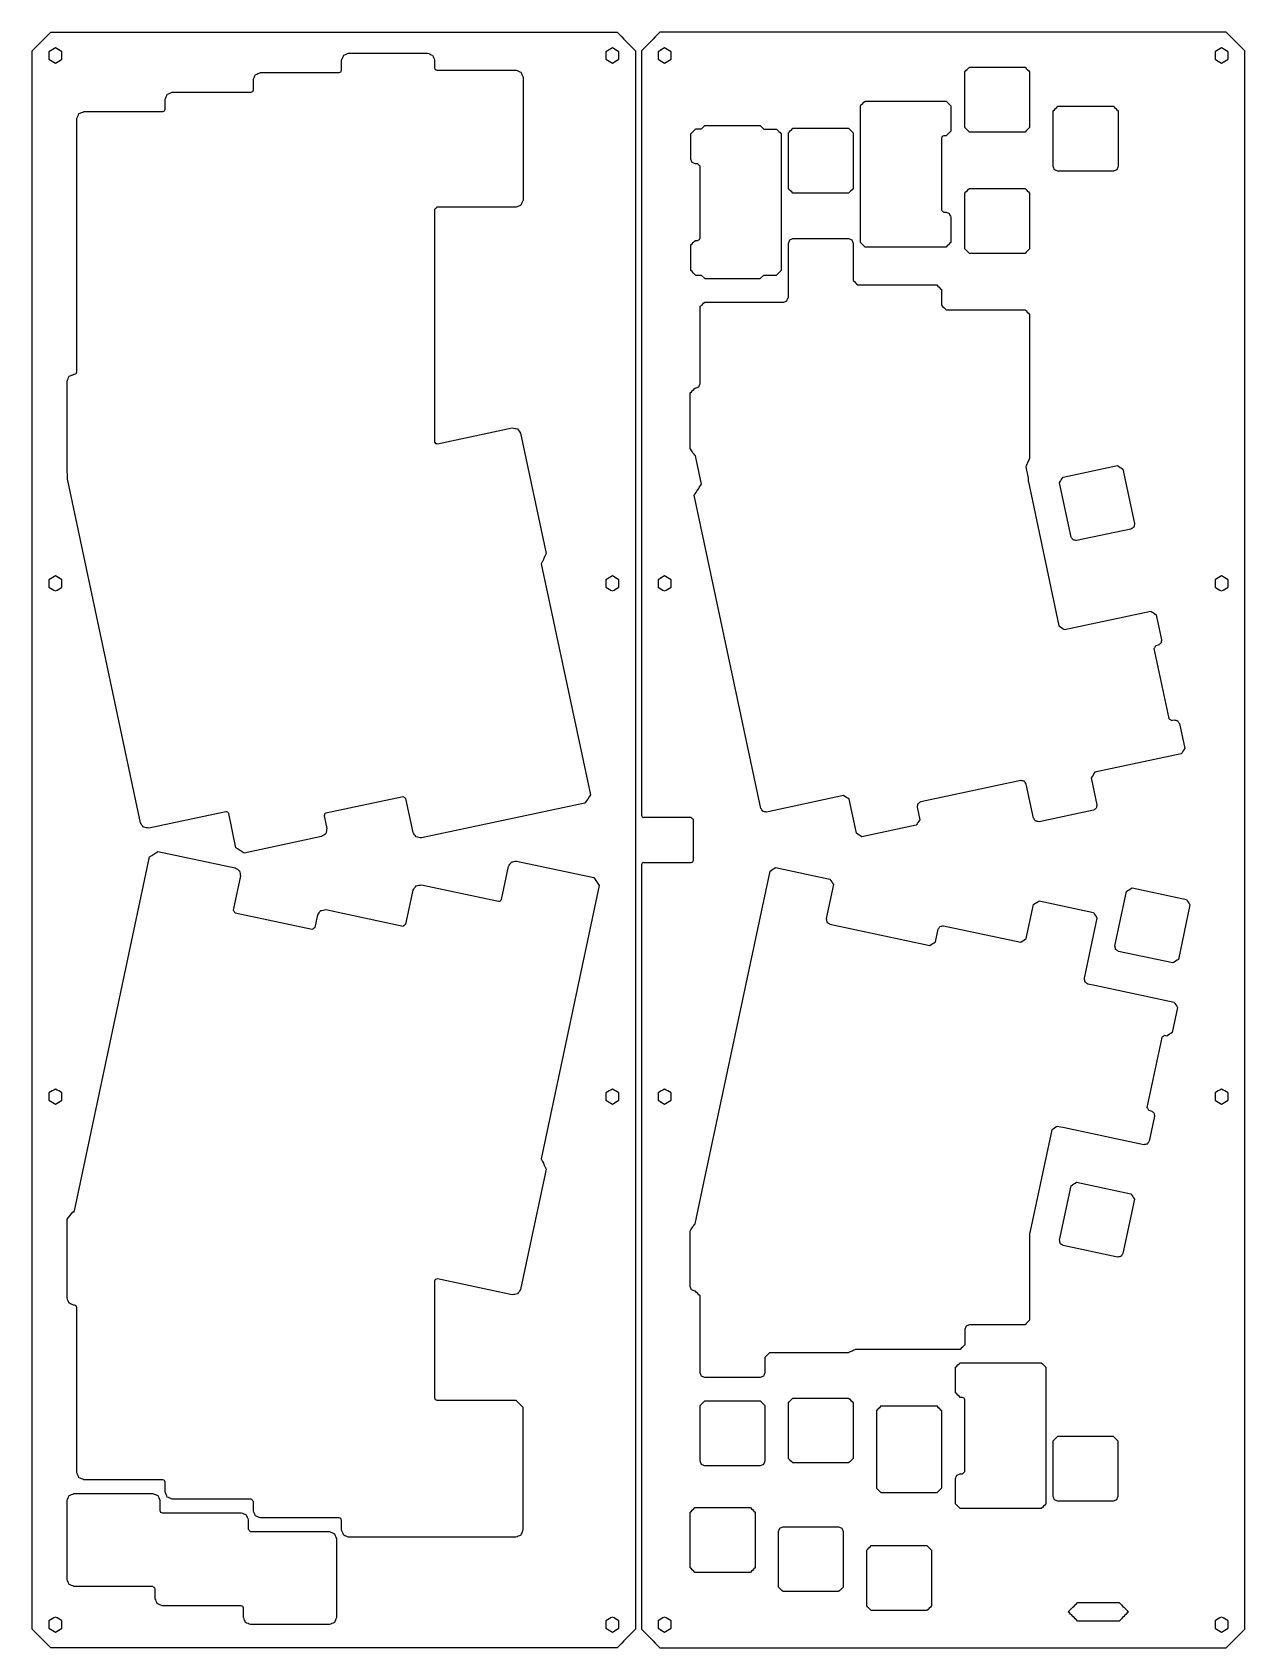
# Model space of a CAD drawing. Header units: millimetres. Extents: x 1 to 920, y 18 to 366.
# Drawn here: x 132.6 to 394.4, y 17.6 to 366.4 of the extents above; entities that cross this region are included whole.
import ezdxf

# ---------------------------------------------------------------- set-up
doc = ezdxf.new("R2010")
doc.units = ezdxf.units.MM
doc.layers.get('0').update_dxf_attribs({"linetype": 'CONTINUOUS'})

msp = doc.modelspace()

# ---------------------------------------------------------------- linework, layer by layer
for p, q in [((136.6, 366.4), (258.85, 366.4)), ((390.37, 366.4), (268.12, 366.4)), ((132.6, 21.6), (132.6, 362.4)), ((199.39, 358.22), (199.39, 360.4)), ((200.89, 361.9), (217.95, 361.9)), ((219.45, 360.4), (219.45, 358.73)), ((262.85, 362.4), (262.85, 21.6)), ((264.12, 362.4), (264.12, 197.35)), ((394.37, 21.6), (394.37, 362.4)), ((180.34, 353.96), (180.34, 356.22)), ((181.84, 357.72), (198.89, 357.72)), ((219.95, 358.23), (237.05, 358.23)), ((238.55, 356.73), (238.55, 330.13)), ((333.94, 345.87), (333.94, 357.87)), ((334.94, 358.87), (346.94, 358.87)), ((347.94, 357.87), (347.94, 345.87)), ((162.79, 353.46), (179.84, 353.46)), ((143.74, 349.29), (160.79, 349.29)), ((161.29, 349.79), (161.29, 351.96)), ((311.39, 321.04), (311.39, 350.54)), ((312.39, 351.54), (329.89, 351.54)), ((330.89, 350.54), (330.89, 345.04)), ((353.04, 337.43), (353.04, 349.43)), ((354.04, 350.43), (366.04, 350.43)), ((367.04, 349.43), (367.04, 337.43)), ((142.24, 293.06), (142.24, 347.79)), ((277.01, 345.48), (275.79, 345.48)), ((277.79, 346.26), (277.01, 345.48)), ((277.79, 346.26), (289.79, 346.26)), ((289.79, 346.26), (290.56, 345.48)), ((290.56, 345.48), (293.29, 345.48)), ((296.84, 345.67), (308.84, 345.67)), ((274.79, 338.98), (274.79, 344.48)), ((294.29, 344.48), (294.29, 314.98)), ((295.84, 332.67), (295.84, 344.67)), ((309.84, 344.67), (309.84, 332.67)), ((328.89, 343.54), (328.89, 328.04)), ((329.89, 344.04), (329.39, 344.04)), ((346.94, 344.87), (334.94, 344.87)), ((276.29, 337.98), (275.79, 337.98)), ((276.79, 321.98), (276.79, 337.48)), ((366.04, 336.43), (354.04, 336.43)), ((308.84, 331.67), (296.84, 331.67)), ((333.94, 319.67), (333.94, 331.67)), ((334.94, 332.67), (346.94, 332.67)), ((347.94, 331.67), (347.94, 319.67)), ((219.45, 328.13), (219.45, 278.03)), ((237.05, 328.63), (219.95, 328.63)), ((329.39, 327.54), (329.89, 327.54)), ((330.89, 326.54), (330.89, 321.04)), ((275.79, 321.48), (276.29, 321.48)), ((296.84, 321.85), (308.84, 321.85)), ((274.79, 314.98), (274.79, 320.48)), ((295.84, 309.16), (295.84, 320.85)), ((309.84, 320.85), (309.84, 312.84)), ((329.89, 320.04), (312.39, 320.04)), ((346.94, 318.67), (334.94, 318.67)), ((275.79, 313.98), (277.01, 313.98)), ((277.79, 313.21), (277.01, 313.98)), ((289.79, 313.21), (290.56, 313.98)), ((290.56, 313.98), (293.29, 313.98)), ((277.79, 313.21), (289.79, 313.21)), ((310.84, 311.84), (327.89, 311.84)), ((328.89, 310.84), (328.89, 307.48)), ((276.79, 290.53), (276.79, 307.16)), ((277.79, 308.16), (294.84, 308.16)), ((329.89, 306.48), (346.94, 306.48)), ((347.94, 305.48), (347.94, 274.43)), ((140.1, 272.53), (140.1, 291.06)), ((141.6, 292.56), (141.74, 292.56)), ((275.65, 289.53), (275.79, 289.53)), ((274.65, 276.53), (274.65, 288.53)), ((220.06, 277.54), (236.24, 280.98)), ((238.02, 279.82), (243.55, 253.83)), ((140.21, 269.88), (140.1, 272.47)), ((277.07, 268.82), (275.78, 274.93)), ((347.12, 272.59), (347.64, 270.11)), ((355.16, 270.34), (366.9, 272.83)), ((368.09, 272.06), (370.58, 260.33)), ((155.96, 195.69), (140.24, 269.63)), ((347.66, 269.33), (354.27, 238.21)), ((356.89, 257.42), (354.39, 269.15)), ((289.91, 198.8), (275.53, 266.44)), ((276.3, 267.63), (276.3, 267.63)), ((369.81, 259.14), (358.07, 256.65)), ((242.49, 251.62), (253.09, 201.73)), ((355.46, 237.44), (374.1, 241.4)), ((375.28, 240.63), (376.43, 235.25)), ((375.66, 234.06), (375.17, 233.96)), ((374.78, 233.37), (378.01, 218.2)), ((378.6, 217.82), (379.09, 217.92)), ((380.27, 217.15), (381.42, 211.77)), ((380.65, 210.59), (362.01, 206.63)), ((346.03, 204.84), (324.41, 200.24)), ((348.78, 196.7), (347.22, 204.07)), ((361.24, 205.44), (362.47, 199.62)), ((212.67, 201.35), (196.01, 197.81)), ((214.83, 193.6), (213.26, 200.96)), ((251.93, 199.96), (216.61, 192.45)), ((307.77, 201.58), (291.1, 198.03)), ((310.52, 193.44), (308.96, 200.81)), ((323.64, 199.06), (324.21, 196.36)), ((174.42, 198.08), (157.73, 194.54)), ((176.58, 190.34), (175.01, 197.7)), ((195.62, 197.22), (196.2, 194.51)), ((274.88, 196.85), (264.62, 196.85)), ((275.38, 187.65), (275.38, 196.35)), ((361.7, 198.43), (349.97, 195.93)), ((195.04, 192.73), (178.35, 189.19)), ((323.44, 195.17), (311.71, 192.67)), ((141.69, 111.95), (157.94, 188.4)), ((159.71, 189.55), (176.4, 186.01)), ((233.88, 179.16), (235.4, 186.31)), ((237.17, 187.46), (253.86, 183.92)), ((264.12, 186.65), (264.12, 21.6)), ((264.62, 187.15), (274.88, 187.15)), ((277.51, 117.66), (291.89, 185.3)), ((293.08, 186.07), (304.81, 183.57)), ((177.56, 184.23), (175.99, 176.87)), ((216.6, 182.32), (233.28, 178.78)), ((255.02, 182.14), (242.48, 123.15)), ((305.58, 182.38), (304.02, 175.02)), ((370.04, 181.65), (381.78, 179.15)), ((213.26, 173.81), (214.83, 181.17)), ((347.22, 170.71), (348.78, 178.07)), ((349.97, 178.84), (361.7, 176.34)), ((366.36, 169.14), (368.85, 180.88)), ((382.55, 177.97), (380.05, 166.23)), ((176.38, 176.27), (193.05, 172.73)), ((193.64, 173.12), (194.22, 175.82)), ((195.99, 176.97), (212.67, 173.43)), ((362.47, 175.15), (359.7, 162.16)), ((304.79, 173.83), (326.41, 169.24)), ((327.6, 170.01), (328.17, 172.72)), ((329.36, 173.49), (346.03, 169.94)), ((378.87, 165.46), (367.13, 167.95)), ((360.47, 160.97), (362, 160.65)), ((362, 160.65), (379.12, 157.01)), ((379.89, 155.82), (378.74, 150.44)), ((376.47, 149.39), (373.25, 134.23)), ((377.56, 149.67), (377.07, 149.78)), ((373.64, 133.64), (374.13, 133.54)), ((352.72, 129.4), (348.06, 107.54)), ((355.45, 129.84), (353.9, 130.17)), ((372.57, 126.2), (355.45, 129.84)), ((374.9, 132.35), (373.75, 126.97)), ((242.39, 122.72), (242.39, 122.72)), ((243.55, 120.94), (238.02, 94.94)), ((275.7, 109.14), (277.51, 117.66)), ((354.39, 105.62), (356.89, 117.35)), ((358.07, 118.12), (369.81, 115.63)), ((370.58, 114.44), (368.09, 102.71)), ((140.1, 93.04), (140.1, 110.1)), ((141.61, 111.6), (141.6, 111.6)), ((274.65, 95.57), (274.65, 107.57)), ((347.94, 107), (347.94, 88.34)), ((366.9, 101.94), (355.16, 104.43)), ((219.45, 96.74), (219.45, 71.55)), ((236.24, 93.79), (220.06, 97.23)), ((275.79, 94.57), (275.65, 94.57)), ((141.74, 91.54), (141.6, 91.54)), ((142.24, 55.35), (142.24, 91.04)), ((276.79, 76.93), (276.79, 93.57)), ((346.94, 87.34), (334.94, 87.34)), ((333.94, 86.34), (333.94, 82.99)), ((290.79, 80.29), (290.79, 76.93)), ((308.84, 81.29), (291.79, 81.29)), ((332.94, 81.99), (310.36, 81.99)), ((331.94, 72.64), (331.94, 78.14)), ((332.94, 79.14), (350.44, 79.14)), ((351.44, 78.14), (351.44, 48.64)), ((289.79, 75.93), (277.79, 75.93)), ((219.95, 71.05), (237, 71.05)), ((276.79, 57.88), (276.79, 69.88)), ((277.79, 70.88), (289.79, 70.88)), ((290.79, 69.88), (290.79, 57.88)), ((295.84, 58.48), (295.84, 70.48)), ((296.84, 71.48), (308.84, 71.48)), ((309.84, 70.48), (309.84, 58.48)), ((314.89, 68.79), (315.89, 69.79)), ((315.89, 69.79), (327.89, 69.79)), ((315.89, 69.79), (327.89, 69.79)), ((327.89, 69.79), (328.89, 68.79)), ((333.44, 71.64), (332.94, 71.64)), ((333.94, 55.64), (333.94, 71.14)), ((238.5, 69.55), (238.5, 42.95)), ((314.89, 68.79), (314.89, 52.03)), ((328.89, 68.79), (328.89, 52.03)), ((353.99, 63.25), (365.99, 63.25)), ((352.99, 50.25), (352.99, 62.25)), ((366.99, 62.25), (366.99, 50.25)), ((289.79, 56.88), (277.79, 56.88)), ((308.84, 57.48), (296.84, 57.48)), ((160.79, 53.85), (143.74, 53.85)), ((161.29, 51.19), (161.29, 53.35)), ((331.94, 48.64), (331.94, 54.14)), ((332.94, 55.14), (333.44, 55.14)), ((140.1, 32.33), (140.1, 49.39)), ((141.6, 50.89), (158.66, 50.89)), ((160.16, 49.39), (160.16, 47.23)), ((179.84, 49.69), (162.79, 49.69)), ((180.34, 47.12), (180.34, 49.19)), ((327.89, 51.03), (315.89, 51.03)), ((365.99, 49.25), (353.99, 49.25)), ((160.66, 46.73), (177.71, 46.73)), ((198.89, 45.62), (181.84, 45.62)), ((274.65, 34.86), (274.65, 46.86)), ((275.65, 47.86), (287.65, 47.86)), ((288.65, 46.86), (288.65, 34.86)), ((350.44, 47.64), (332.94, 47.64)), ((179.21, 45.23), (179.21, 43.16)), ((179.71, 42.66), (196.76, 42.66)), ((199.39, 42.95), (199.39, 45.12)), ((293.7, 30.7), (293.7, 42.7)), ((294.7, 43.7), (306.7, 43.7)), ((307.7, 42.7), (307.7, 30.7)), ((198.26, 41.16), (198.26, 24.1)), ((237, 41.45), (200.89, 41.45)), ((312.75, 26.63), (312.75, 38.63)), ((313.75, 39.63), (325.75, 39.63)), ((326.75, 38.63), (326.75, 26.63)), ((287.65, 33.86), (275.65, 33.86)), ((158.65, 30.83), (141.6, 30.83)), ((159.15, 28.17), (159.15, 30.33)), ((306.7, 29.7), (294.7, 29.7)), ((177.7, 26.67), (160.65, 26.67)), ((178.2, 24.1), (178.2, 26.17)), ((325.75, 25.63), (313.75, 25.63)), ((358.27, 27.35), (367.27, 27.35)), ((196.76, 22.6), (179.7, 22.6)), ((367.27, 23.35), (358.27, 23.35)), ((258.85, 17.6), (136.6, 17.6)), ((268.12, 17.6), (390.37, 17.6))]:
    msp.add_line(p, q)
for points in [[(132.6, 362.4), (133.94, 363.73), (135.27, 365.07), (136.6, 366.4)], [(258.85, 366.4), (260.19, 365.07), (261.52, 363.73), (262.85, 362.4)], [(268.12, 366.4), (266.78, 365.07), (265.45, 363.73), (264.12, 362.4)], [(394.37, 362.4), (393.03, 363.73), (391.7, 365.07), (390.37, 366.4)], [(137.6, 363.02), (137.13, 362.75), (136.66, 362.48), (136.2, 362.21)], [(139.01, 362.21), (138.54, 362.48), (138.07, 362.75), (137.6, 363.02)], [(257.85, 363.02), (257.38, 362.75), (256.91, 362.48), (256.45, 362.21)], [(259.26, 362.21), (258.79, 362.48), (258.32, 362.75), (257.85, 363.02)], [(269.12, 363.02), (268.65, 362.75), (268.18, 362.48), (267.71, 362.21)], [(270.52, 362.21), (270.06, 362.48), (269.59, 362.75), (269.12, 363.02)], [(389.37, 363.02), (388.9, 362.75), (388.43, 362.48), (387.96, 362.21)], [(390.77, 362.21), (390.31, 362.48), (389.84, 362.75), (389.37, 363.02)], [(136.2, 362.21), (136.2, 361.67), (136.2, 361.13), (136.2, 360.59)], [(136.2, 360.59), (136.66, 360.32), (137.13, 360.05), (137.6, 359.77)], [(137.6, 359.77), (138.07, 360.05), (138.54, 360.32), (139.01, 360.59)], [(139.01, 360.59), (139.01, 361.13), (139.01, 361.67), (139.01, 362.21)], [(199.39, 360.4), (199.54, 360.75), (199.69, 361.11), (199.83, 361.46)], [(199.83, 361.46), (200.19, 361.61), (200.54, 361.75), (200.89, 361.9)], [(217.95, 361.9), (218.31, 361.75), (218.66, 361.61), (219.01, 361.46)], [(219.01, 361.46), (219.16, 361.11), (219.31, 360.75), (219.45, 360.4)], [(256.45, 362.21), (256.45, 361.67), (256.45, 361.13), (256.45, 360.59)], [(256.45, 360.59), (256.91, 360.32), (257.38, 360.05), (257.85, 359.77)], [(257.85, 359.77), (258.32, 360.05), (258.79, 360.32), (259.26, 360.59)], [(259.26, 360.59), (259.26, 361.13), (259.26, 361.67), (259.26, 362.21)], [(267.71, 362.21), (267.71, 361.67), (267.71, 361.13), (267.71, 360.59)], [(267.71, 360.59), (268.18, 360.32), (268.65, 360.05), (269.12, 359.77)], [(269.12, 359.77), (269.59, 360.05), (270.06, 360.32), (270.52, 360.59)], [(270.52, 360.59), (270.52, 361.13), (270.52, 361.67), (270.52, 362.21)], [(387.96, 362.21), (387.96, 361.67), (387.96, 361.13), (387.96, 360.59)], [(387.96, 360.59), (388.43, 360.32), (388.9, 360.05), (389.37, 359.77)], [(389.37, 359.77), (389.84, 360.05), (390.31, 360.32), (390.77, 360.59)], [(390.77, 360.59), (390.77, 361.13), (390.77, 361.67), (390.77, 362.21)], [(180.34, 356.22), (180.49, 356.57), (180.64, 356.93), (180.78, 357.28)], [(180.78, 357.28), (181.14, 357.43), (181.49, 357.57), (181.84, 357.72)], [(198.89, 357.72), (199.01, 357.77), (199.13, 357.82), (199.25, 357.87)], [(199.25, 357.87), (199.29, 357.98), (199.34, 358.1), (199.39, 358.22)], [(219.45, 358.73), (219.5, 358.61), (219.55, 358.49), (219.6, 358.37)], [(219.6, 358.37), (219.72, 358.32), (219.83, 358.27), (219.95, 358.23)], [(237.05, 358.23), (237.4, 358.08), (237.76, 357.93), (238.11, 357.79)], [(238.11, 357.79), (238.26, 357.43), (238.4, 357.08), (238.55, 356.73)], [(333.94, 357.87), (334.27, 358.2), (334.6, 358.54), (334.94, 358.87)], [(346.94, 358.87), (347.27, 358.54), (347.6, 358.2), (347.94, 357.87)], [(161.29, 351.96), (161.44, 352.31), (161.59, 352.67), (161.73, 353.02)], [(161.73, 353.02), (162.09, 353.17), (162.44, 353.31), (162.79, 353.46)], [(179.84, 353.46), (179.96, 353.51), (180.08, 353.56), (180.2, 353.61)], [(180.2, 353.61), (180.24, 353.72), (180.29, 353.84), (180.34, 353.96)], [(142.24, 347.79), (142.39, 348.14), (142.54, 348.5), (142.68, 348.85)], [(142.68, 348.85), (143.04, 349), (143.39, 349.14), (143.74, 349.29)], [(160.79, 349.29), (160.91, 349.34), (161.03, 349.39), (161.15, 349.44)], [(161.15, 349.44), (161.19, 349.55), (161.24, 349.67), (161.29, 349.79)], [(311.39, 350.54), (311.72, 350.87), (312.05, 351.21), (312.39, 351.54)], [(329.89, 351.54), (330.22, 351.21), (330.55, 350.87), (330.89, 350.54)], [(353.04, 349.43), (353.37, 349.76), (353.7, 350.09), (354.04, 350.43)], [(366.04, 350.43), (366.37, 350.09), (366.7, 349.76), (367.04, 349.43)], [(274.79, 344.48), (275.12, 344.82), (275.45, 345.15), (275.79, 345.48)], [(293.29, 345.48), (293.62, 345.15), (293.95, 344.82), (294.29, 344.48)], [(295.84, 344.67), (296.17, 345), (296.5, 345.34), (296.84, 345.67)], [(308.84, 345.67), (309.17, 345.34), (309.5, 345), (309.84, 344.67)], [(334.94, 344.87), (334.6, 345.2), (334.27, 345.54), (333.94, 345.87)], [(347.94, 345.87), (347.6, 345.54), (347.27, 345.2), (346.94, 344.87)], [(329.03, 343.89), (328.99, 343.78), (328.94, 343.66), (328.89, 343.54)], [(329.39, 344.04), (329.27, 343.99), (329.15, 343.94), (329.03, 343.89)], [(330.89, 345.04), (330.55, 344.71), (330.22, 344.37), (329.89, 344.04)], [(275.08, 338.28), (274.98, 338.51), (274.89, 338.75), (274.79, 338.98)], [(275.79, 337.98), (275.55, 338.08), (275.32, 338.18), (275.08, 338.28)], [(276.79, 337.48), (276.62, 337.65), (276.45, 337.82), (276.29, 337.98)], [(353.33, 336.72), (353.23, 336.95), (353.13, 337.19), (353.04, 337.43)], [(354.04, 336.43), (353.8, 336.52), (353.56, 336.62), (353.33, 336.72)], [(366.74, 336.72), (366.51, 336.62), (366.27, 336.52), (366.04, 336.43)], [(367.04, 337.43), (366.94, 337.19), (366.84, 336.95), (366.74, 336.72)], [(296.84, 331.67), (296.5, 332), (296.17, 332.34), (295.84, 332.67)], [(309.84, 332.67), (309.5, 332.34), (309.17, 332), (308.84, 331.67)], [(333.94, 331.67), (334.27, 332.01), (334.6, 332.34), (334.94, 332.67)], [(346.94, 332.67), (347.27, 332.34), (347.6, 332.01), (347.94, 331.67)], [(219.95, 328.63), (219.79, 328.46), (219.62, 328.29), (219.45, 328.13)], [(238.11, 329.06), (237.76, 328.92), (237.4, 328.77), (237.05, 328.63)], [(238.55, 330.13), (238.4, 329.77), (238.26, 329.42), (238.11, 329.06)], [(328.89, 328.04), (329.05, 327.87), (329.22, 327.71), (329.39, 327.54)], [(329.89, 327.54), (330.12, 327.44), (330.36, 327.34), (330.59, 327.25)], [(330.59, 327.25), (330.69, 327.01), (330.79, 326.78), (330.89, 326.54)], [(274.79, 320.48), (275.12, 320.82), (275.45, 321.15), (275.79, 321.48)], [(276.29, 321.48), (276.41, 321.53), (276.52, 321.58), (276.64, 321.63)], [(276.64, 321.63), (276.69, 321.75), (276.74, 321.87), (276.79, 321.98)], [(295.84, 320.85), (295.94, 321.09), (296.03, 321.32), (296.13, 321.56)], [(296.13, 321.56), (296.37, 321.65), (296.6, 321.75), (296.84, 321.85)], [(308.84, 321.85), (309.07, 321.75), (309.31, 321.65), (309.54, 321.56)], [(309.54, 321.56), (309.64, 321.32), (309.74, 321.09), (309.84, 320.85)], [(312.39, 320.04), (312.05, 320.37), (311.72, 320.71), (311.39, 321.04)], [(330.89, 321.04), (330.55, 320.71), (330.22, 320.37), (329.89, 320.04)], [(334.94, 318.67), (334.6, 319.01), (334.27, 319.34), (333.94, 319.67)], [(347.94, 319.67), (347.6, 319.34), (347.27, 319.01), (346.94, 318.67)], [(275.79, 313.98), (275.45, 314.32), (275.12, 314.65), (274.79, 314.98)], [(294.29, 314.98), (293.95, 314.65), (293.62, 314.32), (293.29, 313.98)], [(309.84, 312.84), (310.17, 312.51), (310.5, 312.17), (310.84, 311.84)], [(327.89, 311.84), (328.22, 311.51), (328.55, 311.17), (328.89, 310.84)], [(276.79, 307.16), (277.12, 307.49), (277.45, 307.83), (277.79, 308.16)], [(294.84, 308.16), (295.07, 308.26), (295.31, 308.35), (295.54, 308.45)], [(295.54, 308.45), (295.64, 308.69), (295.74, 308.92), (295.84, 309.16)], [(328.89, 307.48), (329.22, 307.15), (329.55, 306.81), (329.89, 306.48)], [(346.94, 306.48), (347.27, 306.15), (347.6, 305.81), (347.94, 305.48)], [(142.1, 292.71), (142.14, 292.82), (142.19, 292.94), (142.24, 293.06)], [(140.1, 291.06), (140.25, 291.41), (140.4, 291.77), (140.54, 292.12)], [(140.54, 292.12), (140.9, 292.27), (141.25, 292.41), (141.6, 292.56)], [(141.74, 292.56), (141.86, 292.61), (141.98, 292.66), (142.1, 292.71)], [(274.65, 288.53), (274.98, 288.86), (275.31, 289.2), (275.65, 289.53)], [(275.79, 289.53), (276.02, 289.63), (276.26, 289.72), (276.49, 289.82)], [(276.49, 289.82), (276.59, 290.06), (276.69, 290.29), (276.79, 290.53)], [(236.24, 280.98), (236.62, 280.91), (236.99, 280.84), (237.37, 280.77)], [(237.37, 280.77), (237.59, 280.46), (237.8, 280.14), (238.02, 279.82)], [(219.45, 278.03), (219.51, 277.9), (219.58, 277.77), (219.64, 277.64)], [(219.64, 277.64), (219.78, 277.61), (219.92, 277.57), (220.06, 277.54)], [(275.22, 275.62), (275.03, 275.93), (274.84, 276.23), (274.65, 276.53)], [(275.78, 274.93), (275.59, 275.16), (275.41, 275.39), (275.22, 275.62)], [(140.1, 272.47), (140.1, 272.49), (140.1, 272.51), (140.1, 272.53)], [(347.52, 273.61), (347.38, 273.27), (347.25, 272.93), (347.12, 272.59)], [(347.94, 274.43), (347.8, 274.16), (347.66, 273.89), (347.52, 273.61)], [(366.9, 272.83), (367.3, 272.58), (367.69, 272.32), (368.09, 272.06)], [(140.24, 269.63), (140.23, 269.71), (140.22, 269.8), (140.21, 269.88)], [(276.3, 267.63), (276.56, 268.02), (276.82, 268.42), (277.07, 268.82)], [(347.64, 270.11), (347.65, 269.98), (347.65, 269.85), (347.65, 269.72)], [(347.65, 269.72), (347.65, 269.59), (347.65, 269.46), (347.66, 269.33)], [(354.39, 269.15), (354.65, 269.55), (354.91, 269.94), (355.16, 270.34)], [(275.53, 266.44), (275.79, 266.84), (276.05, 267.23), (276.3, 267.63)], [(370.44, 259.57), (370.23, 259.43), (370.02, 259.28), (369.81, 259.14)], [(370.58, 260.33), (370.54, 260.08), (370.49, 259.82), (370.44, 259.57)], [(357.32, 256.78), (357.18, 257), (357.03, 257.21), (356.89, 257.42)], [(358.07, 256.65), (357.82, 256.69), (357.57, 256.74), (357.32, 256.78)], [(242.75, 252.17), (242.66, 251.99), (242.57, 251.81), (242.49, 251.62)], [(243.55, 253.83), (243.28, 253.27), (243.02, 252.72), (242.75, 252.17)], [(137.6, 249.02), (137.13, 248.75), (136.66, 248.48), (136.2, 248.21)], [(136.2, 248.21), (136.2, 247.67), (136.2, 247.13), (136.2, 246.59)], [(139.01, 248.21), (138.54, 248.48), (138.07, 248.75), (137.6, 249.02)], [(139.01, 246.59), (139.01, 247.13), (139.01, 247.67), (139.01, 248.21)], [(257.85, 249.02), (257.38, 248.75), (256.91, 248.48), (256.45, 248.21)], [(256.45, 248.21), (256.45, 247.67), (256.45, 247.13), (256.45, 246.59)], [(259.26, 248.21), (258.79, 248.48), (258.32, 248.75), (257.85, 249.02)], [(259.26, 246.59), (259.26, 247.13), (259.26, 247.67), (259.26, 248.21)], [(269.12, 249.02), (268.65, 248.75), (268.18, 248.48), (267.71, 248.21)], [(267.71, 248.21), (267.71, 247.67), (267.71, 247.13), (267.71, 246.59)], [(270.52, 248.21), (270.06, 248.48), (269.59, 248.75), (269.12, 249.02)], [(270.52, 246.59), (270.52, 247.13), (270.52, 247.67), (270.52, 248.21)], [(389.37, 249.02), (388.9, 248.75), (388.43, 248.48), (387.96, 248.21)], [(387.96, 248.21), (387.96, 247.67), (387.96, 247.13), (387.96, 246.59)], [(390.77, 248.21), (390.31, 248.48), (389.84, 248.75), (389.37, 249.02)], [(390.77, 246.59), (390.77, 247.13), (390.77, 247.67), (390.77, 248.21)], [(136.2, 246.59), (136.66, 246.32), (137.13, 246.05), (137.6, 245.77)], [(137.6, 245.77), (138.07, 246.05), (138.54, 246.32), (139.01, 246.59)], [(256.45, 246.59), (256.91, 246.32), (257.38, 246.05), (257.85, 245.77)], [(257.85, 245.77), (258.32, 246.05), (258.79, 246.32), (259.26, 246.59)], [(267.71, 246.59), (268.18, 246.32), (268.65, 246.05), (269.12, 245.77)], [(269.12, 245.77), (269.59, 246.05), (270.06, 246.32), (270.52, 246.59)], [(387.96, 246.59), (388.43, 246.32), (388.9, 246.05), (389.37, 245.77)], [(389.37, 245.77), (389.84, 246.05), (390.31, 246.32), (390.77, 246.59)], [(374.1, 241.4), (374.49, 241.14), (374.89, 240.89), (375.28, 240.63)], [(354.27, 238.21), (354.67, 237.95), (355.06, 237.69), (355.46, 237.44)], [(375.17, 233.96), (375.04, 233.76), (374.91, 233.56), (374.78, 233.37)], [(376.29, 234.5), (376.08, 234.35), (375.87, 234.21), (375.66, 234.06)], [(376.43, 235.25), (376.38, 235), (376.33, 234.75), (376.29, 234.5)], [(378.01, 218.2), (378.2, 218.08), (378.4, 217.95), (378.6, 217.82)], [(379.09, 217.92), (379.34, 217.88), (379.59, 217.83), (379.84, 217.78)], [(379.84, 217.78), (379.99, 217.57), (380.13, 217.36), (380.27, 217.15)], [(381.42, 211.77), (381.16, 211.38), (380.9, 210.98), (380.65, 210.59)], [(362.01, 206.63), (361.75, 206.23), (361.49, 205.83), (361.24, 205.44)], [(346.78, 204.7), (346.53, 204.75), (346.28, 204.79), (346.03, 204.84)], [(347.22, 204.07), (347.07, 204.28), (346.93, 204.49), (346.78, 204.7)], [(213.26, 200.96), (213.06, 201.09), (212.87, 201.22), (212.67, 201.35)], [(253.09, 201.73), (252.7, 201.14), (252.32, 200.55), (251.93, 199.96)], [(308.96, 200.81), (308.56, 201.06), (308.16, 201.32), (307.77, 201.58)], [(323.78, 199.81), (323.73, 199.56), (323.69, 199.31), (323.64, 199.06)], [(324.41, 200.24), (324.2, 200.1), (323.99, 199.95), (323.78, 199.81)], [(362.33, 198.86), (362.12, 198.72), (361.91, 198.57), (361.7, 198.43)], [(362.47, 199.62), (362.43, 199.36), (362.38, 199.11), (362.33, 198.86)], [(156.61, 194.74), (156.39, 195.06), (156.17, 195.38), (155.96, 195.69)], [(174.79, 198.01), (174.67, 198.04), (174.54, 198.06), (174.42, 198.08)], [(175.01, 197.7), (174.94, 197.8), (174.87, 197.91), (174.79, 198.01)], [(195.69, 197.59), (195.67, 197.47), (195.65, 197.34), (195.62, 197.22)], [(196.01, 197.81), (195.9, 197.74), (195.8, 197.66), (195.69, 197.59)], [(264.12, 197.35), (264.17, 197.23), (264.22, 197.11), (264.26, 197)], [(264.26, 197), (264.38, 196.95), (264.5, 196.9), (264.62, 196.85)], [(275.38, 196.35), (275.22, 196.52), (275.05, 196.68), (274.88, 196.85)], [(290.34, 198.17), (290.2, 198.38), (290.05, 198.59), (289.91, 198.8)], [(291.1, 198.03), (290.85, 198.08), (290.59, 198.13), (290.34, 198.17)], [(324.21, 196.36), (323.96, 195.96), (323.7, 195.56), (323.44, 195.17)], [(349.21, 196.07), (349.07, 196.28), (348.92, 196.49), (348.78, 196.7)], [(349.97, 195.93), (349.72, 195.98), (349.46, 196.03), (349.21, 196.07)], [(157.73, 194.54), (157.36, 194.61), (156.98, 194.67), (156.61, 194.74)], [(195.99, 193.38), (195.67, 193.17), (195.36, 192.95), (195.04, 192.73)], [(196.2, 194.51), (196.13, 194.14), (196.06, 193.76), (195.99, 193.38)], [(215.48, 192.66), (215.26, 192.97), (215.04, 193.29), (214.83, 193.6)], [(216.61, 192.45), (216.23, 192.52), (215.85, 192.59), (215.48, 192.66)], [(311.71, 192.67), (311.31, 192.93), (310.92, 193.19), (310.52, 193.44)], [(157.94, 188.4), (158.53, 188.78), (159.12, 189.17), (159.71, 189.55)], [(178.35, 189.19), (177.76, 189.57), (177.17, 189.96), (176.58, 190.34)], [(176.4, 186.01), (176.72, 185.79), (177.03, 185.57), (177.35, 185.36)], [(177.35, 185.36), (177.42, 184.98), (177.49, 184.6), (177.56, 184.23)], [(235.4, 186.31), (235.61, 186.62), (235.83, 186.94), (236.05, 187.25)], [(236.05, 187.25), (236.42, 187.32), (236.8, 187.39), (237.17, 187.46)], [(264.26, 187), (264.22, 186.89), (264.17, 186.77), (264.12, 186.65)], [(264.62, 187.15), (264.5, 187.1), (264.38, 187.05), (264.26, 187)], [(274.88, 187.15), (275, 187.2), (275.12, 187.25), (275.24, 187.3)], [(275.24, 187.3), (275.29, 187.41), (275.33, 187.53), (275.38, 187.65)], [(291.89, 185.3), (292.29, 185.55), (292.68, 185.81), (293.08, 186.07)], [(214.83, 181.17), (215.04, 181.48), (215.26, 181.8), (215.48, 182.11)], [(215.48, 182.11), (215.85, 182.18), (216.23, 182.25), (216.6, 182.32)], [(253.86, 183.92), (254.25, 183.32), (254.63, 182.73), (255.02, 182.14)], [(304.81, 183.57), (305.07, 183.18), (305.33, 182.78), (305.58, 182.38)], [(368.85, 180.88), (369.25, 181.13), (369.64, 181.39), (370.04, 181.65)], [(233.28, 178.78), (233.41, 178.8), (233.53, 178.83), (233.66, 178.85)], [(233.66, 178.85), (233.73, 178.95), (233.8, 179.06), (233.88, 179.16)], [(348.78, 178.07), (349.18, 178.32), (349.57, 178.58), (349.97, 178.84)], [(381.78, 179.15), (382.03, 178.76), (382.29, 178.36), (382.55, 177.97)], [(175.99, 176.87), (176.12, 176.67), (176.25, 176.47), (176.38, 176.27)], [(194.22, 175.82), (194.43, 176.13), (194.65, 176.45), (194.87, 176.76)], [(194.87, 176.76), (195.24, 176.83), (195.62, 176.9), (195.99, 176.97)], [(304.02, 175.02), (304.07, 174.77), (304.11, 174.52), (304.16, 174.27)], [(361.7, 176.34), (361.96, 175.95), (362.22, 175.55), (362.47, 175.15)], [(193.05, 172.73), (193.25, 172.86), (193.44, 172.99), (193.64, 173.12)], [(212.67, 173.43), (212.87, 173.56), (213.06, 173.69), (213.26, 173.81)], [(304.16, 174.27), (304.37, 174.12), (304.58, 173.98), (304.79, 173.83)], [(328.17, 172.72), (328.31, 172.93), (328.46, 173.14), (328.6, 173.35)], [(328.6, 173.35), (328.85, 173.39), (329.11, 173.44), (329.36, 173.49)], [(326.41, 169.24), (326.8, 169.5), (327.2, 169.75), (327.6, 170.01)], [(346.03, 169.94), (346.43, 170.2), (346.82, 170.45), (347.22, 170.71)], [(366.5, 168.39), (366.45, 168.64), (366.4, 168.89), (366.36, 169.14)], [(367.13, 167.95), (366.92, 168.1), (366.71, 168.24), (366.5, 168.39)], [(380.05, 166.23), (379.66, 165.97), (379.26, 165.71), (378.87, 165.46)], [(359.7, 162.16), (359.75, 161.91), (359.8, 161.66), (359.84, 161.41)], [(359.84, 161.41), (360.05, 161.26), (360.26, 161.12), (360.47, 160.97)], [(379.12, 157.01), (379.37, 156.62), (379.63, 156.22), (379.89, 155.82)], [(378.74, 150.44), (378.35, 150.19), (377.95, 149.93), (377.56, 149.67)], [(377.07, 149.78), (376.87, 149.65), (376.67, 149.52), (376.47, 149.39)], [(137.6, 138.22), (137.13, 137.95), (136.66, 137.68), (136.2, 137.41)], [(136.2, 137.41), (136.2, 136.87), (136.2, 136.33), (136.2, 135.79)], [(139.01, 137.41), (138.54, 137.68), (138.07, 137.95), (137.6, 138.22)], [(139.01, 135.79), (139.01, 136.33), (139.01, 136.87), (139.01, 137.41)], [(257.85, 138.22), (257.38, 137.95), (256.91, 137.68), (256.45, 137.41)], [(256.45, 137.41), (256.45, 136.87), (256.45, 136.33), (256.45, 135.79)], [(259.26, 137.41), (258.79, 137.68), (258.32, 137.95), (257.85, 138.22)], [(259.26, 135.79), (259.26, 136.33), (259.26, 136.87), (259.26, 137.41)], [(269.12, 138.22), (268.65, 137.95), (268.18, 137.68), (267.71, 137.41)], [(267.71, 137.41), (267.71, 136.87), (267.71, 136.33), (267.71, 135.79)], [(270.52, 137.41), (270.06, 137.68), (269.59, 137.95), (269.12, 138.22)], [(270.52, 135.79), (270.52, 136.33), (270.52, 136.87), (270.52, 137.41)], [(389.37, 138.22), (388.9, 137.95), (388.43, 137.68), (387.96, 137.41)], [(387.96, 137.41), (387.96, 136.87), (387.96, 136.33), (387.96, 135.79)], [(390.77, 137.41), (390.31, 137.68), (389.84, 137.95), (389.37, 138.22)], [(390.77, 135.79), (390.77, 136.33), (390.77, 136.87), (390.77, 137.41)], [(136.2, 135.79), (136.66, 135.52), (137.13, 135.25), (137.6, 134.97)], [(137.6, 134.97), (138.07, 135.25), (138.54, 135.52), (139.01, 135.79)], [(256.45, 135.79), (256.91, 135.52), (257.38, 135.25), (257.85, 134.97)], [(257.85, 134.97), (258.32, 135.25), (258.79, 135.52), (259.26, 135.79)], [(267.71, 135.79), (268.18, 135.52), (268.65, 135.25), (269.12, 134.97)], [(269.12, 134.97), (269.59, 135.25), (270.06, 135.52), (270.52, 135.79)], [(373.25, 134.23), (373.38, 134.03), (373.51, 133.84), (373.64, 133.64)], [(374.13, 133.54), (374.34, 133.39), (374.55, 133.25), (374.76, 133.1)], [(374.76, 133.1), (374.8, 132.85), (374.85, 132.6), (374.9, 132.35)], [(387.96, 135.79), (388.43, 135.52), (388.9, 135.25), (389.37, 134.97)], [(389.37, 134.97), (389.84, 135.25), (390.31, 135.52), (390.77, 135.79)], [(353.9, 130.17), (353.51, 129.91), (353.11, 129.65), (352.72, 129.4)], [(373.32, 126.34), (373.07, 126.29), (372.82, 126.25), (372.57, 126.2)], [(373.75, 126.97), (373.61, 126.76), (373.46, 126.55), (373.32, 126.34)], [(242.48, 123.15), (242.57, 122.97), (242.66, 122.78), (242.75, 122.6)], [(242.75, 122.6), (243.01, 122.05), (243.28, 121.5), (243.55, 120.94)], [(356.89, 117.35), (357.28, 117.61), (357.68, 117.87), (358.07, 118.12)], [(369.81, 115.63), (370.07, 115.23), (370.33, 114.84), (370.58, 114.44)], [(141.3, 111.57), (141.43, 111.7), (141.56, 111.83), (141.69, 111.95)], [(140.1, 110.1), (140.5, 110.59), (140.9, 111.08), (141.3, 111.57)], [(274.65, 107.57), (274.83, 107.87), (275.01, 108.16), (275.19, 108.46)], [(275.19, 108.46), (275.36, 108.68), (275.53, 108.91), (275.7, 109.14)], [(348.01, 107.37), (347.99, 107.25), (347.96, 107.13), (347.94, 107)], [(348.06, 107.54), (348.04, 107.48), (348.03, 107.43), (348.01, 107.37)], [(354.53, 104.86), (354.49, 105.11), (354.44, 105.37), (354.39, 105.62)], [(355.16, 104.43), (354.95, 104.57), (354.74, 104.72), (354.53, 104.86)], [(367.65, 102.07), (367.4, 102.03), (367.15, 101.98), (366.9, 101.94)], [(368.09, 102.71), (367.94, 102.5), (367.8, 102.29), (367.65, 102.07)], [(219.64, 97.13), (219.58, 97), (219.51, 96.87), (219.45, 96.74)], [(220.06, 97.23), (219.92, 97.2), (219.78, 97.16), (219.64, 97.13)], [(238.02, 94.94), (237.8, 94.63), (237.59, 94.31), (237.37, 94)], [(274.94, 94.86), (274.84, 95.1), (274.75, 95.33), (274.65, 95.57)], [(275.65, 94.57), (275.41, 94.67), (275.18, 94.77), (274.94, 94.86)], [(276.79, 93.57), (276.45, 93.9), (276.12, 94.24), (275.79, 94.57)], [(140.54, 91.98), (140.4, 92.33), (140.25, 92.69), (140.1, 93.04)], [(141.6, 91.54), (141.25, 91.69), (140.9, 91.83), (140.54, 91.98)], [(142.1, 91.39), (141.98, 91.44), (141.86, 91.49), (141.74, 91.54)], [(142.24, 91.04), (142.19, 91.16), (142.15, 91.28), (142.1, 91.39)], [(237.37, 94), (236.99, 93.93), (236.62, 93.86), (236.24, 93.79)], [(334.94, 87.34), (334.7, 87.24), (334.47, 87.14), (334.23, 87.05)], [(347.94, 88.34), (347.6, 88.01), (347.27, 87.67), (346.94, 87.34)], [(334.23, 87.05), (334.13, 86.81), (334.04, 86.58), (333.94, 86.34)], [(291.79, 81.29), (291.45, 80.96), (291.12, 80.62), (290.79, 80.29)], [(309.6, 81.64), (309.34, 81.52), (309.09, 81.41), (308.84, 81.29)], [(310.36, 81.99), (310.1, 81.87), (309.85, 81.76), (309.6, 81.64)], [(333.94, 82.99), (333.6, 82.66), (333.27, 82.32), (332.94, 81.99)], [(277.08, 76.22), (276.98, 76.46), (276.89, 76.69), (276.79, 76.93)], [(290.79, 76.93), (290.69, 76.69), (290.59, 76.46), (290.49, 76.22)], [(331.94, 78.14), (332.27, 78.47), (332.6, 78.81), (332.94, 79.14)], [(350.44, 79.14), (350.77, 78.81), (351.1, 78.47), (351.44, 78.14)], [(277.79, 75.93), (277.55, 76.03), (277.32, 76.13), (277.08, 76.22)], [(290.49, 76.22), (290.26, 76.13), (290.02, 76.03), (289.79, 75.93)], [(219.45, 71.55), (219.5, 71.43), (219.55, 71.31), (219.6, 71.2)], [(219.6, 71.2), (219.72, 71.15), (219.83, 71.1), (219.95, 71.05)], [(237, 71.05), (237.5, 70.55), (238, 70.05), (238.5, 69.55)], [(276.79, 69.88), (277.12, 70.21), (277.45, 70.55), (277.79, 70.88)], [(289.79, 70.88), (290.12, 70.55), (290.45, 70.21), (290.79, 69.88)], [(295.84, 70.48), (296.17, 70.81), (296.5, 71.15), (296.84, 71.48)], [(308.84, 71.48), (309.17, 71.15), (309.5, 70.81), (309.84, 70.48)], [(314.89, 68.79), (315.22, 69.13), (315.55, 69.46), (315.89, 69.79)], [(327.89, 69.79), (328.22, 69.46), (328.55, 69.13), (328.89, 68.79)], [(332.94, 71.64), (332.6, 71.97), (332.27, 72.31), (331.94, 72.64)], [(333.79, 71.49), (333.67, 71.54), (333.56, 71.59), (333.44, 71.64)], [(333.94, 71.14), (333.89, 71.26), (333.84, 71.38), (333.79, 71.49)], [(352.99, 62.25), (353.32, 62.58), (353.65, 62.92), (353.99, 63.25)], [(365.99, 63.25), (366.32, 62.92), (366.65, 62.58), (366.99, 62.25)], [(277.08, 57.17), (276.98, 57.41), (276.89, 57.64), (276.79, 57.88)], [(277.79, 56.88), (277.55, 56.98), (277.32, 57.08), (277.08, 57.17)], [(290.49, 57.17), (290.26, 57.08), (290.02, 56.98), (289.79, 56.88)], [(290.79, 57.88), (290.69, 57.64), (290.59, 57.41), (290.49, 57.17)], [(296.84, 57.48), (296.5, 57.81), (296.17, 58.15), (295.84, 58.48)], [(309.84, 58.48), (309.5, 58.15), (309.17, 57.81), (308.84, 57.48)], [(142.68, 54.29), (142.54, 54.64), (142.39, 55), (142.24, 55.35)], [(143.74, 53.85), (143.39, 54), (143.04, 54.14), (142.68, 54.29)], [(161.15, 53.7), (161.03, 53.75), (160.91, 53.8), (160.79, 53.85)], [(161.29, 53.35), (161.24, 53.47), (161.19, 53.59), (161.15, 53.7)], [(331.94, 54.14), (332.04, 54.38), (332.13, 54.61), (332.23, 54.85)], [(332.23, 54.85), (332.47, 54.94), (332.7, 55.04), (332.94, 55.14)], [(333.44, 55.14), (333.6, 55.31), (333.77, 55.47), (333.94, 55.64)], [(140.1, 49.39), (140.25, 49.74), (140.4, 50.1), (140.54, 50.45)], [(140.54, 50.45), (140.9, 50.6), (141.25, 50.74), (141.6, 50.89)], [(158.66, 50.89), (159.02, 50.74), (159.37, 50.6), (159.72, 50.45)], [(159.72, 50.45), (159.87, 50.1), (160.02, 49.74), (160.16, 49.39)], [(161.73, 50.13), (161.59, 50.48), (161.44, 50.84), (161.29, 51.19)], [(162.79, 49.69), (162.44, 49.84), (162.09, 49.98), (161.73, 50.13)], [(180.34, 49.19), (180.18, 49.36), (180.01, 49.52), (179.84, 49.69)], [(315.89, 51.03), (315.55, 51.36), (315.22, 51.7), (314.89, 52.03)], [(328.89, 52.03), (328.55, 51.7), (328.22, 51.36), (327.89, 51.03)], [(353.28, 49.54), (353.18, 49.78), (353.09, 50.01), (352.99, 50.25)], [(353.99, 49.25), (353.75, 49.35), (353.52, 49.45), (353.28, 49.54)], [(366.69, 49.54), (366.46, 49.45), (366.22, 49.35), (365.99, 49.25)], [(366.99, 50.25), (366.89, 50.01), (366.79, 49.78), (366.69, 49.54)], [(160.16, 47.23), (160.21, 47.11), (160.26, 46.99), (160.31, 46.88)], [(160.31, 46.88), (160.43, 46.83), (160.54, 46.78), (160.66, 46.73)], [(177.71, 46.73), (178.07, 46.58), (178.42, 46.44), (178.77, 46.29)], [(178.77, 46.29), (178.92, 45.94), (179.07, 45.58), (179.21, 45.23)], [(180.78, 46.06), (180.64, 46.41), (180.49, 46.77), (180.34, 47.12)], [(181.84, 45.62), (181.49, 45.77), (181.14, 45.91), (180.78, 46.06)], [(199.25, 45.47), (199.13, 45.52), (199.01, 45.57), (198.89, 45.62)], [(199.39, 45.12), (199.34, 45.24), (199.29, 45.36), (199.25, 45.47)], [(274.65, 46.86), (274.98, 47.19), (275.31, 47.53), (275.65, 47.86)], [(287.65, 47.86), (287.98, 47.53), (288.31, 47.19), (288.65, 46.86)], [(332.94, 47.64), (332.6, 47.97), (332.27, 48.31), (331.94, 48.64)], [(351.44, 48.64), (351.1, 48.31), (350.77, 47.97), (350.44, 47.64)], [(179.21, 43.16), (179.38, 42.99), (179.55, 42.83), (179.71, 42.66)], [(196.76, 42.66), (197.12, 42.51), (197.47, 42.37), (197.82, 42.22)], [(197.82, 42.22), (197.97, 41.87), (198.12, 41.51), (198.26, 41.16)], [(199.83, 41.89), (199.69, 42.24), (199.54, 42.6), (199.39, 42.95)], [(200.89, 41.45), (200.54, 41.6), (200.19, 41.74), (199.83, 41.89)], [(238.06, 41.89), (237.71, 41.74), (237.36, 41.6), (237, 41.45)], [(238.5, 42.95), (238.36, 42.6), (238.21, 42.24), (238.06, 41.89)], [(293.7, 42.7), (293.8, 42.94), (293.89, 43.17), (293.99, 43.41)], [(293.99, 43.41), (294.23, 43.5), (294.46, 43.6), (294.7, 43.7)], [(306.7, 43.7), (306.93, 43.6), (307.17, 43.5), (307.4, 43.41)], [(307.4, 43.41), (307.5, 43.17), (307.6, 42.94), (307.7, 42.7)], [(312.75, 38.63), (313.08, 38.96), (313.41, 39.3), (313.75, 39.63)], [(325.75, 39.63), (326.08, 39.3), (326.41, 38.96), (326.75, 38.63)], [(140.54, 31.27), (140.4, 31.62), (140.25, 31.98), (140.1, 32.33)], [(275.65, 33.86), (275.31, 34.19), (274.98, 34.53), (274.65, 34.86)], [(288.65, 34.86), (288.31, 34.53), (287.98, 34.19), (287.65, 33.86)], [(141.6, 30.83), (141.25, 30.98), (140.9, 31.12), (140.54, 31.27)], [(159.15, 30.33), (158.99, 30.5), (158.82, 30.66), (158.65, 30.83)], [(159.59, 27.11), (159.45, 27.46), (159.3, 27.82), (159.15, 28.17)], [(294.7, 29.7), (294.36, 30.03), (294.03, 30.37), (293.7, 30.7)], [(307.7, 30.7), (307.36, 30.37), (307.03, 30.03), (306.7, 29.7)], [(160.65, 26.67), (160.3, 26.82), (159.95, 26.96), (159.59, 27.11)], [(178.06, 26.52), (177.94, 26.57), (177.82, 26.62), (177.7, 26.67)], [(178.2, 26.17), (178.15, 26.29), (178.1, 26.41), (178.06, 26.52)], [(313.75, 25.63), (313.41, 25.96), (313.08, 26.3), (312.75, 26.63)], [(326.75, 26.63), (326.41, 26.3), (326.08, 25.96), (325.75, 25.63)], [(356.27, 25.35), (356.94, 26.02), (357.6, 26.68), (358.27, 27.35)], [(358.27, 23.35), (357.6, 24.02), (356.94, 24.68), (356.27, 25.35)], [(367.27, 27.35), (367.93, 26.68), (368.6, 26.02), (369.27, 25.35)], [(369.27, 25.35), (368.6, 24.68), (367.93, 24.02), (367.27, 23.35)], [(136.6, 17.6), (135.27, 18.93), (133.94, 20.27), (132.6, 21.6)], [(137.6, 24.22), (137.13, 23.95), (136.66, 23.68), (136.2, 23.41)], [(136.2, 23.41), (136.2, 22.87), (136.2, 22.33), (136.2, 21.79)], [(136.2, 21.79), (136.66, 21.52), (137.13, 21.25), (137.6, 20.97)], [(139.01, 23.41), (138.54, 23.68), (138.07, 23.95), (137.6, 24.22)], [(137.6, 20.97), (138.07, 21.25), (138.54, 21.52), (139.01, 21.79)], [(139.01, 21.79), (139.01, 22.33), (139.01, 22.87), (139.01, 23.41)], [(178.64, 23.04), (178.5, 23.39), (178.35, 23.75), (178.2, 24.1)], [(179.7, 22.6), (179.35, 22.75), (179, 22.89), (178.64, 23.04)], [(197.82, 23.04), (197.47, 22.89), (197.12, 22.75), (196.76, 22.6)], [(198.26, 24.1), (198.12, 23.75), (197.97, 23.39), (197.82, 23.04)], [(257.85, 24.22), (257.38, 23.95), (256.91, 23.68), (256.45, 23.41)], [(256.45, 23.41), (256.45, 22.87), (256.45, 22.33), (256.45, 21.79)], [(256.45, 21.79), (256.91, 21.52), (257.38, 21.25), (257.85, 20.97)], [(259.26, 23.41), (258.79, 23.68), (258.32, 23.95), (257.85, 24.22)], [(257.85, 20.97), (258.32, 21.25), (258.79, 21.52), (259.26, 21.79)], [(262.85, 21.6), (261.52, 20.27), (260.19, 18.93), (258.85, 17.6)], [(259.26, 21.79), (259.26, 22.33), (259.26, 22.87), (259.26, 23.41)], [(264.12, 21.6), (265.45, 20.27), (266.78, 18.93), (268.12, 17.6)], [(269.12, 24.22), (268.65, 23.95), (268.18, 23.68), (267.71, 23.41)], [(267.71, 23.41), (267.71, 22.87), (267.71, 22.33), (267.71, 21.79)], [(267.71, 21.79), (268.18, 21.52), (268.65, 21.25), (269.12, 20.97)], [(270.52, 23.41), (270.06, 23.68), (269.59, 23.95), (269.12, 24.22)], [(269.12, 20.97), (269.59, 21.25), (270.06, 21.52), (270.52, 21.79)], [(270.52, 21.79), (270.52, 22.33), (270.52, 22.87), (270.52, 23.41)], [(389.37, 24.22), (388.9, 23.95), (388.43, 23.68), (387.96, 23.41)], [(387.96, 23.41), (387.96, 22.87), (387.96, 22.33), (387.96, 21.79)], [(387.96, 21.79), (388.43, 21.52), (388.9, 21.25), (389.37, 20.97)], [(390.77, 23.41), (390.31, 23.68), (389.84, 23.95), (389.37, 24.22)], [(389.37, 20.97), (389.84, 21.25), (390.31, 21.52), (390.77, 21.79)], [(390.37, 17.6), (391.7, 18.93), (393.03, 20.27), (394.37, 21.6)], [(390.77, 21.79), (390.77, 22.33), (390.77, 22.87), (390.77, 23.41)]]:
    msp.add_open_spline(points, degree=3)

doc.saveas('drawing.dxf')
